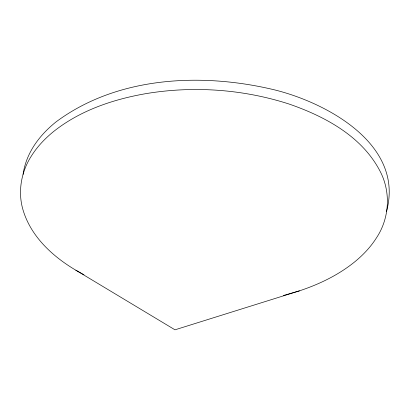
<?xml version="1.0" encoding="UTF-8"?>
<svg xmlns="http://www.w3.org/2000/svg" width="410" height="410" viewBox="0 0 410 410"><rect width="100%" height="100%" fill="white"/><g stroke="black" fill="none" stroke-linecap="round" stroke-linejoin="round"><path stroke-width="0.61" d="M23.088 174.368C24.456 164.415 28.234 154.893 33.589 146.421A393.533 167.562 12.3 0 1 56.032 121.908C117.624 76.081 202.284 72.452 274.592 89.877C327.8 103.074 404.706 145.145 386.492 211.524M299.29 290.9C318.862 284.417 337.799 275.361 353.973 262.456A393.533 167.562 12.3 0 0 376.406 237.938C389.485 218.417 391.073 192.116 380.101 171.288C362.015 136.274 324.838 116.379 288.953 103.996C242.935 89.185 193.325 85.69 145.658 93.685C112.97 99.394 80.293 110.428 53.997 131.215A393.533 167.562 12.3 0 0 31.565 155.733C21.141 171.672 17.522 192.09 23.17 210.422C31.175 236.796 52.757 256.558 75.845 270.216L174.988 329.819L299.29 290.9L283.448 295.497M83.958 274.741L75.845 270.216"/></g></svg>
